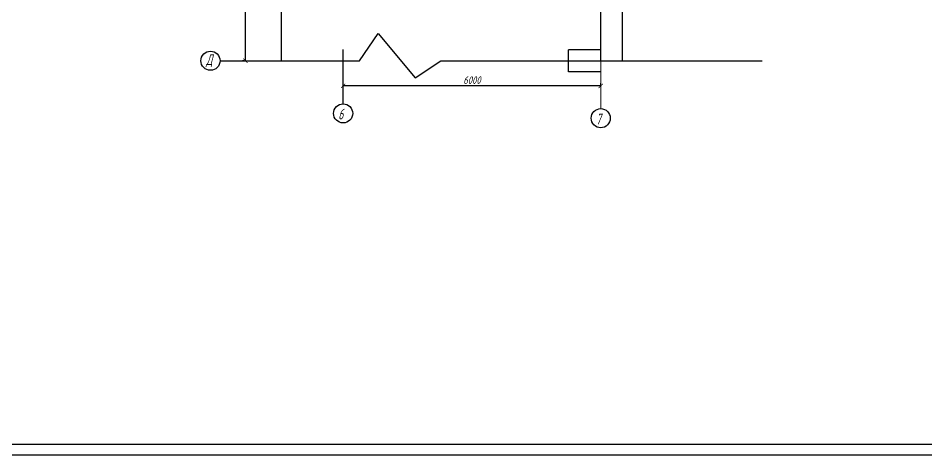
# Model space of a CAD drawing. Header units: millimetres. Extents: x 409 to 1826, y -2285 to 789.
# Drawn here: x 831.9 to 1254.7, y -477.5 to -274.2 of the extents above; entities that cross this region are included whole.
import ezdxf
from ezdxf.enums import TextEntityAlignment as Align

# ---------------------------------------------------------------- set-up
doc = ezdxf.new("R2010")
doc.units = ezdxf.units.MM
doc.linetypes.add('осевая', pattern=[50.8, 31.75, -6.35, 6.35, -6.35])
for name, color, linetype, lineweight in [('1-основная-05', 2, 'Continuous', 50), ('АР_Стены наружные', 7, 'Continuous', 30), ('Архитек.-025', 140, 'Continuous', 25), ('Общ_Осевая', 1, 'осевая', 15)]:
    doc.layers.add(name, color=color, linetype=linetype, lineweight=lineweight)
doc.styles.add('2-3.5', font='simplex.shx', dxfattribs={"width": 0.8, "oblique": 15, "height": 3.5})
doc.styles.add('2н', font='simplex.shx', dxfattribs={"width": 0.8, "oblique": 15, "height": 3.5})
doc.styles.add('CS_Gost2304', font='CS_Gost2304.shx', dxfattribs={"width": 0.8, "oblique": 15})
doc.dimstyles.new('Засечки-50', dxfattribs={"dimtxt": 2.5, "dimasz": 2, "dimexe": 1.25, "dimexo": 0.625, "dimgap": 0.9, "dimtad": 1, "dimdec": 0, "dimlfac": 50, "dimtxsty": '2-3.5', "dimblk": 'ARCHTICK', "dimcen": 2.5, "dimadec": 0, "dimazin": 0, "dimtfac": 1, "dimtdec": 0, "dimtmove": 0, "dimatfit": 3, "dimldrblk": 'DOTSMALL', "dimfxl": 1.25, "dimarcsym": 0})

# ---------------------------------------------------------------- blocks, each defined once
blk = doc.blocks.new('_ArchTick')
at = {"color": 0, "linetype": 'ByBlock', "const_width": 0.15}
blk.add_lwpolyline([(-0.5, -0.5), (0.5, 0.5)], dxfattribs=at)
blk = doc.blocks.new('*D123')
at = {"color": 0, "lineweight": -2}
for p, q in [((937.05, -173.98), (936.42, -173.98)), ((937.67, -173.98), (937.67, -293.98)), ((937.05, -293.98), (936.42, -293.98))]:
    blk.add_line(p, q, dxfattribs=at)
at = {"layer": 'Defpoints', "color": 0}
for p in [(937.67, -173.98), (937.67, -293.98), (937.67, -293.98)]:
    blk.add_point(p, dxfattribs=at)
at = {"color": 0, "lineweight": -2, "xscale": 2, "yscale": 2, "zscale": 2}
for p, rotation in [((937.67, -173.98), 90), ((937.67, -293.98), 270)]:
    blk.add_blockref('_ArchTick', p, dxfattribs=dict(at, rotation=rotation))
at = {"color": 0, "insert": (935.02, -233.98), "char_height": 3.5, "attachment_point": 5, "rotation": 90, "style": '2н'}
blk.add_mtext('6000', dxfattribs=at)
blk = doc.blocks.new('_DotSmall')
at = {"color": 0, "linetype": 'ByBlock', "const_width": 0.5}
blk.add_lwpolyline([(-0.0625, 0, 1), (0.0625, 0, 1)], format="xyb", close=True, dxfattribs=at)
blk = doc.blocks.new('*D120')
at = {"color": 0, "lineweight": -2}
for p, q in [((983.25, -305.3), (983.25, -304.42)), ((1103.25, -305.3), (1103.25, -304.42)), ((1103.25, -305.67), (983.25, -305.67))]:
    blk.add_line(p, q, dxfattribs=at)
at = {"layer": 'Defpoints', "color": 0}
for p in [(983.25, -305.67), (983.25, -305.93), (1103.25, -305.93)]:
    blk.add_point(p, dxfattribs=at)
at = {"color": 0, "lineweight": -2, "xscale": 2, "yscale": 2, "zscale": 2, "rotation": 180}
blk.add_blockref('_ArchTick', (983.25, -305.67), dxfattribs=at)
at = {"color": 0, "lineweight": -2, "xscale": 2, "yscale": 2, "zscale": 2}
blk.add_blockref('_ArchTick', (1103.25, -305.67), dxfattribs=at)
at = {"color": 0, "insert": (1043.25, -303.02), "char_height": 3.5, "attachment_point": 5, "style": '2н'}
blk.add_mtext('6000', dxfattribs=at)

msp = doc.modelspace()

# ---------------------------------------------------------------- linework, layer by layer
for p, q in [((954.5, -293.979), (954.5, -251.203)), ((990.857, -293.979), (999.5, -281.25)), ((999.5, -281.25), (1016.75, -302)), ((983.245, -314.166), (983.25, -288.75)), ((925.893, -293.979), (957.75, -293.979)), ((957.75, -293.979), (990.857, -293.979)), ((1016.75, -302), (1028.723, -293.979)), ((1028.723, -293.979), (1178.5, -293.979))]:
    msp.add_line(p, q)
at = {"color": 7}
for centre in [(921.438, -293.979), (983.245, -318.502), (1103.245, -320.752)]:
    msp.add_circle(centre, 4.455, dxfattribs=at)
at = {"layer": '1-основная-05', "color": 7, "lineweight": 30}
msp.add_lwpolyline([(429, -472.5), (1455, -472.5), (1455, 111.5), (429, 111.5)], close=True, dxfattribs=at)
at = {"layer": 'АР_Стены наружные', "ltscale": 1000}
for p, q in [((1113.445, -293.979), (1113.445, -2.375)), ((1103.245, -293.979), (1103.245, -58.879)), ((1088.245, -299.079), (1088.245, -288.879)), ((1103.245, -288.879), (1088.245, -288.879)), ((1103.245, -299.079), (1088.245, -299.079))]:
    msp.add_line(p, q, dxfattribs=at)
at = {"layer": 'Архитек.-025', "color": 7, "lineweight": 30}
msp.add_lwpolyline([(409, -477.5), (1460, -477.5), (1460, 116.5), (409, 116.5)], close=True, dxfattribs=at)
at = {"layer": 'Общ_Осевая', "color": 7}
msp.add_line((1103.245, -316.297), (1103.245, -286.999), dxfattribs=at)

# ---------------------------------------------------------------- texts
at = {"color": 7, "style": 'CS_Gost2304', "oblique": 15, "width": 0.8}
for s, p in [('Д', (920.858, -293.979)), ('6', (982.124, -318.838)), ('7', (1102.124, -321.088))]:
    msp.add_text(s, height=5, dxfattribs=at).set_placement(p, align=Align.MIDDLE)

# ---------------------------------------------------------------- dimensions: what is measured, and where the dimension line sits
at = {"color": 7}
for base, p1, p2, angle, picture, middle in [((937.672, -293.979), (937.672, -173.979), (937.672, -293.979), 270, '*D123', (937.672, -233.979)), ((983.245, -305.666), (1103.245, -305.929), (983.245, -305.929), 180, '*D120', (1043.245, -305.666))]:
    dim = msp.add_linear_dim(base=base, p1=p1, p2=p2, angle=angle, dimstyle='Засечки-50', override={"dimtxsty": '2н'}, dxfattribs=at)
    dim.commit()
    dim.dimension.update_dxf_attribs({"geometry": picture, "text_midpoint": middle, "dimtype": 160})

doc.saveas('drawing.dxf')
